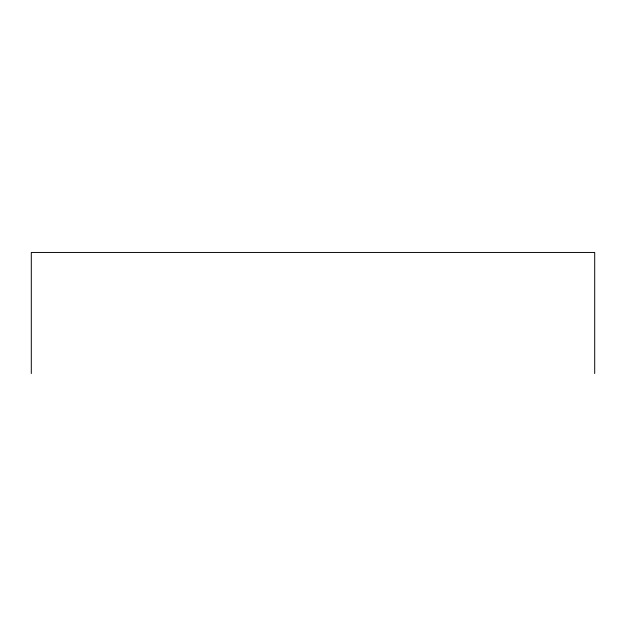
<?xml version="1.0" encoding="UTF-8"?>
<svg xmlns="http://www.w3.org/2000/svg" width="626" height="626" viewBox="0 0 626 626"><rect width="100%" height="100%" fill="white"/><g stroke="black" fill="none" stroke-linecap="round" stroke-linejoin="round"><path stroke-width="0.94" d="M594.7 373.55L594.7 252.45L31.3 252.45L31.3 373.55"/></g></svg>
